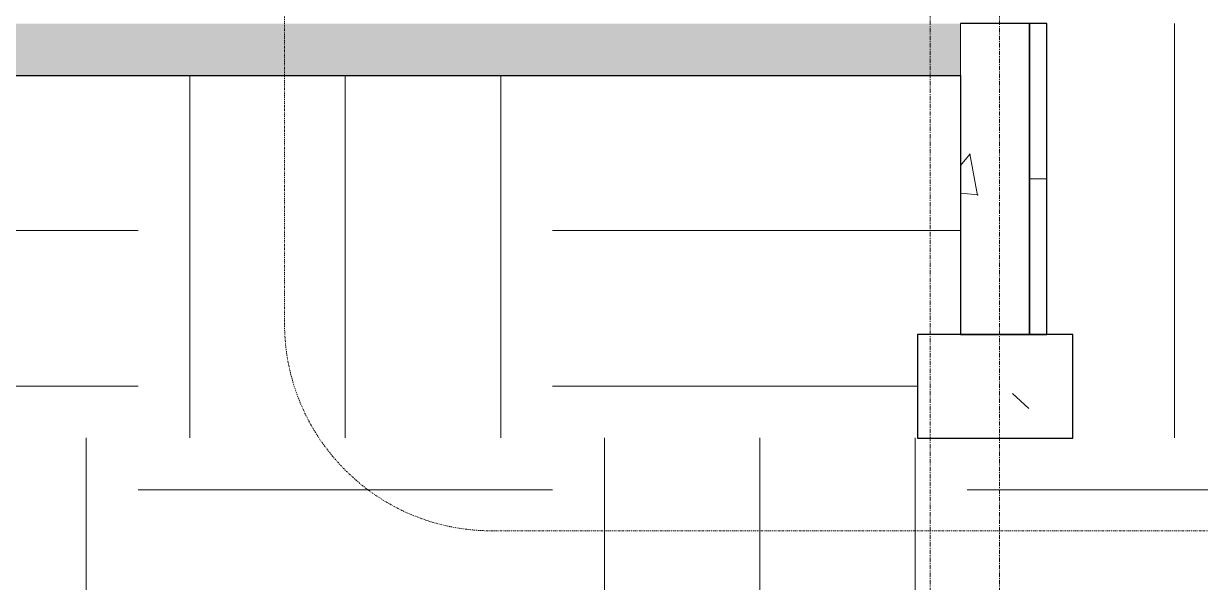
# Model space of a CAD drawing. Header units: inches. Extents: x 21380 to 98133, y -290 to 853.
# Drawn here: x 33037.8 to 33174.1, y -64.7 to 0 of the extents above; entities that cross this region are included whole.
import ezdxf

# ---------------------------------------------------------------- set-up
doc = ezdxf.new("R2010")
doc.units = ezdxf.units.IN
doc.header["$MEASUREMENT"] = 0
doc.linetypes.add('Dash Dot 3_16_', pattern=[0.3125, 0.1875, -0.0625, 0, -0.0625])
doc.linetypes.add('Grid Line 1_2_', pattern=[0.875, 0.5, -0.125, 0.125, -0.125])
for name, color, linetype, lineweight in [('A-ANNO-SYMB', 150, 'Continuous', 9), ('A-FLOR', 192, 'Continuous', 9), ('A-FLOR-MCUT', 51, 'Continuous', 9), ('A-FLOR-PATT', 8, 'Continuous', 25), ('A-WALL', 113, 'Continuous', 9), ('A-WALL-PATT', 111, 'Continuous', 25), ('C-TOPO', 7, 'Continuous', 9), ('L-SITE-WALL', 31, 'Continuous', 9), ('S-FNDN', 32, 'Continuous', 9), ('S-GRID', 1, 'Continuous', 9)]:
    doc.layers.add(name, color=color, linetype=linetype, lineweight=lineweight)
pattern_1 = [(50, (22011.01, 102), (55.0854, -4.8198), [5.76, -63.36]), (355, (22011.01, 102), (-10.6557, 57.7685), [4.608, -50.688]), (100.451, (22015.6, 101.6), (44.4295, 52.9487), [4.895, -53.848]), (46.184, (22011.01, 117.36), (81.9644, -12.712), [8.64, -95.04]), (96.636, (22017.84, 116.3), (71.7815, 74.8124), [7.343, -80.772]), (351.184, (22011.01, 117.36), (71.782, 74.8124), [6.912, -76.032]), (21, (22018.69, 113.52), (45.842, -30.9215), [5.76, -63.36]), (326, (22018.69, 113.52), (18.687, 55.6915), [4.608, -50.688]), (71.451, (22022.51, 110.943), (64.529, 24.77), [4.895, -53.848]), (37.5, (22011.012, 102), (0.9339, 25.5668), [2.534, -47.539, 2.534, -48.922, -50.88]), (37.5, (22011.012, 102), (0.9339, 25.5668), [-101.53, 2.534, -48.346]), (7.5, (22011.012, 102), (20.204, 30.2913), [2.534, -26.803, 2.534, -46.387, -19.392]), (7.5, (22011.012, 102), (20.204, 30.2913), [-78.259, 2.534, -16.858]), (327.5, (21993.885, 102), (40.9978, -1.7324), [2.534, -16.666, 2.534, -57.37, -79.488]), (327.5, (21993.885, 102), (40.9978, -1.7324), [-79.104, 2.534, -76.954]), (317.5, (21986.205, 102), (44.7889, 7.6878), [2.534, -22.426, 2.534, -37.248, -56.448]), (317.5, (21986.205, 102), (44.7889, 7.6878), [-64.742, 2.534, -53.914])]
pattern_2 = [(0, (22011.01, 102), (48, 48), [48, -48]), (0, (22011.01, 120), (48, 48), [48, -48]), (0, (22011.01, 138), (48, 48), [48, -48]), (90, (22017.01, 144), (-48, 48), [48, -48]), (90, (22035.01, 144), (-48, 48), [48, -48]), (90, (22053.01, 144), (-48, 48), [48, -48])]

# ---------------------------------------------------------------- blocks, each defined once
blk = doc.blocks.new('Struct_Xcel_Sports Complex_rvt-3-Building Section - North_South looking East _ Fitness Center')
at = {"layer": 'A-FLOR-PATT', "lineweight": 9}
h = blk.add_hatch(dxfattribs=at)
h.set_pattern_fill('FP_39', style=0, pattern_type=2)
h.set_pattern_definition(pattern_1)
h.paths.add_polyline_path([(21132.3, -6), (22790.8, -6), (22790.8, 0), (21132.3, 0), (21132.3, -1.69)], flags=0)
at = {"layer": 'A-WALL-PATT', "lineweight": 9}
h = blk.add_hatch(dxfattribs=at)
h.set_pattern_fill('FP_39', style=0, pattern_type=2)
h.set_pattern_definition(pattern_1)
h.paths.add_polyline_path([(22798.8, -36), (22798.8, 0), (22790.8, 0), (22790.8, -36)], flags=0)
at = {"layer": 'S-FNDN'}
h = blk.add_hatch(dxfattribs=at)
h.set_pattern_fill('FP_39', color=256, style=0, pattern_type=2)
h.set_pattern_definition(pattern_1)
h.paths.add_polyline_path([(22801.62, -48), (22803.8, -48), (22803.8, -36), (22785.8, -36), (22785.8, -48)], flags=0)
at = {"layer": 'A-FLOR', "color": 250, "lineweight": 25}
blk.add_line((21132.3, -6), (22790.8, -6), dxfattribs=at)
at = {"layer": 'A-FLOR-MCUT', "color": 7}
blk.add_line((22790.8, -6), (22790.8, 0), dxfattribs=at)
at = {"layer": 'A-WALL', "color": 7}
blk.add_line((22790.8, 0), (22790.8, -6), dxfattribs=at)
at = {"layer": 'L-SITE-WALL', "color": 250, "lineweight": 25}
for p, q in [((22798.8, 0), (22790.8, 0)), ((22798.8, -36), (22798.8, 0)), ((22790.8, -6), (22790.8, -36)), ((22790.8, -36), (22798.8, -36))]:
    blk.add_line(p, q, dxfattribs=at)
at = {"layer": 'S-FNDN', "color": 250, "lineweight": 25}
for p, q in [((22803.8, -36), (22785.8, -36)), ((22785.8, -36), (22785.8, -48)), ((22803.8, -48), (22803.8, -36)), ((22785.8, -48), (22803.8, -48))]:
    blk.add_line(p, q, dxfattribs=at)

msp = doc.modelspace()

# ---------------------------------------------------------------- hatches: boundary and pattern name
at = {"layer": 'A-WALL-PATT', "lineweight": 9}
h = msp.add_hatch(dxfattribs=at)
h.set_pattern_fill('FP_32', color=256, style=0, pattern_type=2)
h.set_pattern_definition([(0, (22011.012, 102), (0, 24), []), (90, (22011.012, 102), (-24, 1e-15), [])])
h.paths.add_polyline_path([(33154.29, -36), (33156.29, -36), (33156.29, 0), (33154.29, 0), (33154.29, -21.22)], flags=0)
at = {"layer": 'C-TOPO'}
h = msp.add_hatch(dxfattribs=at)
h.set_pattern_fill('FP_28', color=256, style=0, pattern_type=2)
h.set_pattern_definition(pattern_2)
h.paths.add_polyline_path([(33389.51, -79.83), (33389.51, 0), (33156.29, 0), (33156.29, -36), (33159.29, -36), (33159.29, -48), (33154.29, -48), (33154.29, -79.83), (33371.54, -79.83)], flags=0)
h = msp.add_hatch(dxfattribs=at)
h.set_pattern_fill('FP_28', color=256, style=0, pattern_type=2)
h.set_pattern_definition(pattern_2)
h.paths.add_polyline_path([(32614.83, -79.83), (33154.29, -79.83), (33154.29, -48), (33141.29, -48), (33141.29, -36), (33146.29, -36), (33146.29, -6), (31487.79, -6), (31487.79, -36), (31492.79, -36), (31492.79, -48), (31480.44, -48), (31480.44, -79.83), (32506.75, -79.83)], flags=0)

# ---------------------------------------------------------------- linework, layer by layer
at = {"layer": 'A-ANNO-SYMB', "linetype": 'Dash Dot 3_16_'}
for p, q in [((33068.01, 149.98), (33068.01, -34.71)), ((33092.01, -58.71), (33226.28, -58.71))]:
    msp.add_line(p, q, dxfattribs=at)
msp.add_arc((33092.01, -34.71), 24, 180, 270, dxfattribs=at)
at = {"layer": 'L-SITE-WALL', "lineweight": 25}
for p, q in [((33154.29, 0), (33154.29, -36)), ((33156.29, 0), (33154.29, 0)), ((33156.29, -36), (33156.29, 0)), ((33154.29, -36), (33156.29, -36))]:
    msp.add_line(p, q, dxfattribs=at)
at = {"layer": 'S-GRID', "linetype": 'Grid Line 1_2_'}
for p, q in [((33142.79, -273.16), (33142.79, 738.66)), ((33142.79, -273.16), (33142.79, 738.66)), ((33150.79, -273.16), (33150.79, 738.66)), ((33150.79, -273.16), (33150.79, 738.66))]:
    msp.add_line(p, q, dxfattribs=at)

# ---------------------------------------------------------------- block references
at = {"color": 90, "lineweight": 5}
msp.add_blockref('Struct_Xcel_Sports Complex_rvt-3-Building Section - North_South looking East _ Fitness Center', (10355.49, 0), dxfattribs=at)

doc.saveas('drawing.dxf')
